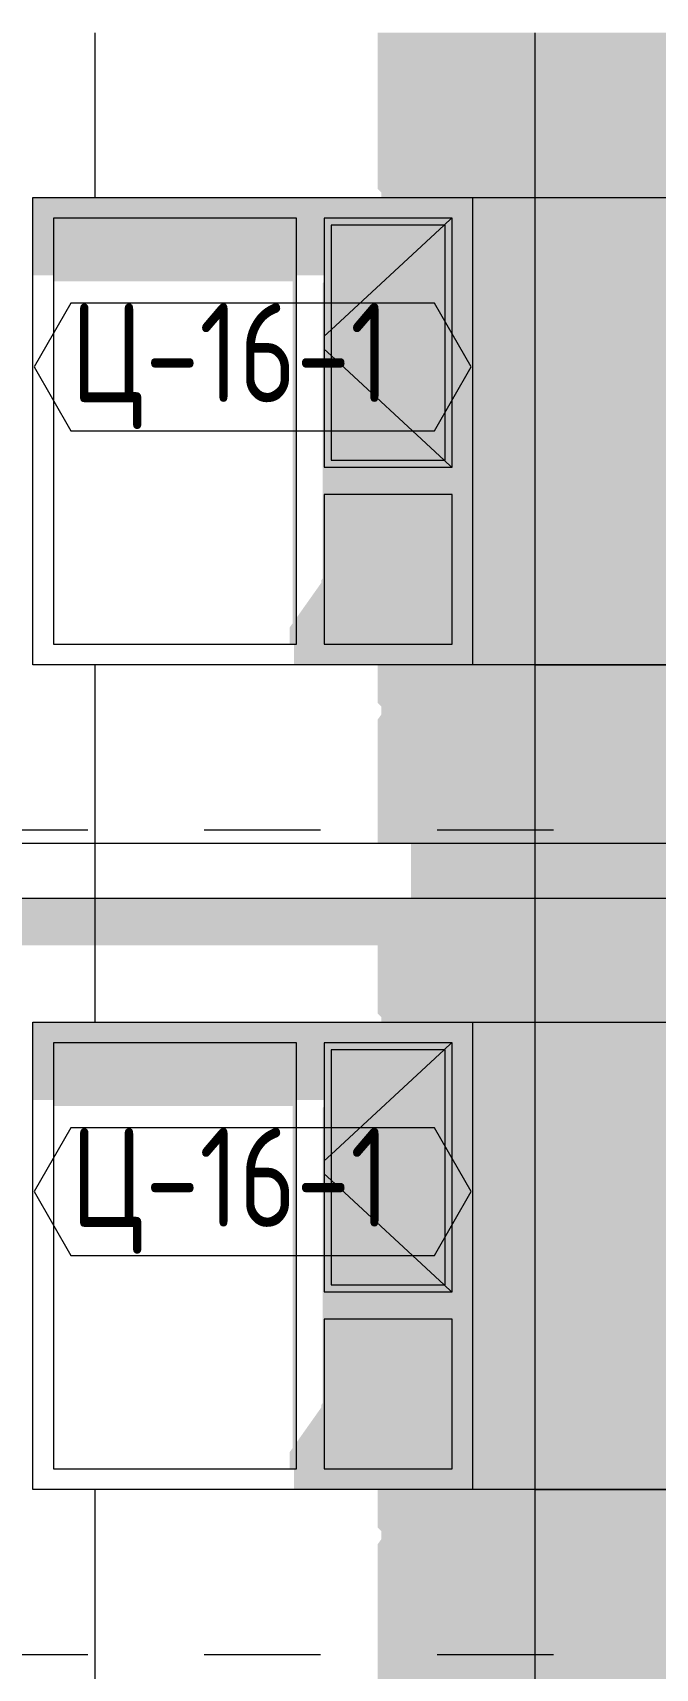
# Model space of a CAD drawing. Header units: millimetres. Extents: x 18162 to 7085488, y 72188 to 247925.
# Drawn here: x 5824309 to 5826573, y 142334 to 148284 of the extents above; entities that cross this region are included whole.
import ezdxf

# ---------------------------------------------------------------- set-up
doc = ezdxf.new("R2010")
doc.units = ezdxf.units.MM
doc.header["$MEASUREMENT"] = 0
doc.linetypes.add('Dashed', pattern=[423.333333, 211.666667, -211.666667])
doc.layers.add('Archicad Windows', color=7, linetype='Continuous')
doc.layers.add('Structural - Bearing', color=7, linetype='Continuous')
doc.styles.add('GENERATED_STYLE_3', font='', dxfattribs={"width": 0.8})
doc.styles.get('GENERATED_STYLE_3').set_extended_font_data('ISOCPEUR MON')
doc.dimstyles.new('GENERATED_STYLE__19', dxfattribs={"dimtxt": 440.00001, "dimasz": 228, "dimexe": 0.18, "dimexo": 31028.935828, "dimgap": 0, "dimtad": 1, "dimdec": 0, "dimzin": 0, "dimdsep": 46, "dimtxsty": 'GENERATED_STYLE_3', "dimblk": 'ARROWHEAD_2', "dimblk1": 'ARROWHEAD_2', "dimblk2": 'ARROWHEAD_2', "dimcen": 0.09, "dimclrd": 13, "dimclre": 13, "dimclrt": 13, "dimadec": 0, "dimazin": 0, "dimtfac": 1, "dimtdec": 4, "dimtmove": 0, "dimatfit": 3, "dimfxl": 1, "dimtolj": 1, "dimtzin": 0, "dimarcsym": 0})
doc.dimstyles.new('GENERATED_STYLE__21', dxfattribs={"dimtxt": 440.00001, "dimasz": 228, "dimexe": 0.18, "dimexo": 31149.347984, "dimgap": 0, "dimtad": 1, "dimdec": 0, "dimzin": 0, "dimdsep": 46, "dimtxsty": 'GENERATED_STYLE_3', "dimblk": 'ARROWHEAD_2', "dimblk1": 'ARROWHEAD_2', "dimblk2": 'ARROWHEAD_2', "dimcen": 0.09, "dimclrd": 13, "dimclre": 13, "dimclrt": 13, "dimadec": 0, "dimazin": 0, "dimtfac": 1, "dimtdec": 4, "dimtmove": 0, "dimatfit": 3, "dimfxl": 1, "dimtolj": 1, "dimtzin": 0, "dimarcsym": 0})
doc.dimstyles.new('GENERATED_STYLE__22', dxfattribs={"dimtxt": 440.00001, "dimasz": 228, "dimexe": 0.18, "dimexo": 32378.935859, "dimgap": 0, "dimtad": 1, "dimdec": 0, "dimzin": 0, "dimdsep": 46, "dimtxsty": 'GENERATED_STYLE_3', "dimblk": 'ARROWHEAD_2', "dimblk1": 'ARROWHEAD_2', "dimblk2": 'ARROWHEAD_2', "dimcen": 0.09, "dimclrd": 13, "dimclre": 13, "dimclrt": 13, "dimadec": 0, "dimazin": 0, "dimtfac": 1, "dimtdec": 4, "dimtmove": 0, "dimatfit": 3, "dimfxl": 1, "dimtolj": 1, "dimtzin": 0, "dimarcsym": 0})

# ---------------------------------------------------------------- blocks, each defined once
blk = doc.blocks.new('*X2407', base_point=(5785635.3, 106384.1))
at = {"layer": 'Structural - Bearing', "color": 8, "linetype": 'Continuous', "lineweight": 13}
for p, q in [((5824535.3, 145134.1), (5824535.3, 144684.1)), ((5826135.3, 145134.1), (5826135.3, 142984.1)), ((5825908.8, 144684.1), (5826135.3, 144684.1)), ((5826135.3, 144684.1), (5826846.4, 144684.1)), ((5824535.3, 142984.1), (5824535.3, 142384.1)), ((5826135.3, 142984.1), (5825908.8, 142984.1)), ((5826135.3, 142984.1), (5826846.4, 142984.1)), ((5826135.3, 142984.1), (5826135.3, 142384.1)), ((5826846.4, 142984.1), (5826135.3, 142984.1)), ((5824535.3, 142384.1), (5824535.3, 142284.1)), ((5826135.3, 142384.1), (5826135.3, 142284.1))]:
    blk.add_line(p, q, dxfattribs=at)
blk = doc.blocks.new('*X2417', base_point=(5785635.3, 106384.1))
at = {"layer": 'Structural - Bearing', "color": 8, "linetype": 'Continuous', "lineweight": 13}
for p, q in [((5821335.3, 145334.1), (5821335.3, 145134.1)), ((5822935.3, 145334.1), (5822935.3, 145134.1)), ((5824535.3, 145334.1), (5824535.3, 145134.1)), ((5826135.3, 145334.1), (5826135.3, 145134.1))]:
    blk.add_line(p, q, dxfattribs=at)
blk = doc.blocks.new('*X2422', base_point=(5785635.3, 106384.1))
at = {"layer": 'Structural - Bearing', "color": 8, "linetype": 'Continuous', "lineweight": 13}
for p, q in [((5824535.3, 148284.1), (5824535.3, 147684.1)), ((5826135.3, 148284.1), (5826135.3, 145984.1)), ((5825908.8, 147684.1), (5826135.3, 147684.1)), ((5826135.3, 147684.1), (5826846.4, 147684.1)), ((5824535.3, 145984.1), (5824535.3, 145384.1)), ((5826135.3, 145984.1), (5825908.8, 145984.1)), ((5826135.3, 145984.1), (5826846.4, 145984.1)), ((5826135.3, 145984.1), (5826135.3, 145384.1)), ((5826846.4, 145984.1), (5826135.3, 145984.1)), ((5824535.3, 145384.1), (5824535.3, 145334.1)), ((5826135.3, 145384.1), (5826135.3, 145334.1))]:
    blk.add_line(p, q, dxfattribs=at)
blk = doc.blocks.new('*D2616', base_point=(5785635.3, 106384.1))
at = {"color": 12, "linetype": 'Continuous', "lineweight": 35}
for p, q in [((5838328.4, 142420.7), (5838628.4, 142247.5)), ((5838328.4, 142220.7), (5838628.4, 142047.5))]:
    blk.add_line(p, q, dxfattribs=at)
at = {"color": 13, "linetype": 'Continuous', "lineweight": 13}
for p, q in [((5838703.4, 142334.1), (5837187.8, 142334.1)), ((5838478.4, 142134.1), (5838478.4, 142334.1)), ((5838703.4, 142134.1), (5837187.8, 142134.1))]:
    blk.add_line(p, q, dxfattribs=at)
blk = doc.blocks.new('ARROWHEAD_2')
at = {"color": 0, "linetype": 'Continuous', "lineweight": 0}
for p, q in [((-0.378, -0.655), (0.378, 0.655)), ((0, 0), (-1, 0))]:
    blk.add_line(p, q, dxfattribs=at)
blk = doc.blocks.new('*D2617', base_point=(5785635.3, 106384.1))
at = {"color": 12, "linetype": 'Continuous', "lineweight": 35}
for p, q in [((5838328.4, 145220.7), (5838628.4, 145047.5)), ((5838328.4, 142420.7), (5838628.4, 142247.5))]:
    blk.add_line(p, q, dxfattribs=at)
at = {"color": 13, "linetype": 'Continuous', "lineweight": 13}
for p, q in [((5838703.4, 145134.1), (5837187.8, 145134.1)), ((5838478.4, 142334.1), (5838478.4, 145134.1)), ((5838703.4, 142334.1), (5837187.8, 142334.1))]:
    blk.add_line(p, q, dxfattribs=at)
at = {"color": 13, "lineweight": 13, "char_height": 440, "attachment_point": 7, "rotation": 90, "style": 'GENERATED_STYLE_3'}
for s, insert in [('\\A1;{\\pql;\\fISOCPEUR MON|b0|i0|c0|p0;\\W0.800000;2,800}', (5838605.9, 143549.6)), ('\\A1;{\\pql;\\fISOCPEUR MON|b0|i0|c0|p0;\\W0.800000;200}', (5838518.1, 142420.8))]:
    blk.add_mtext(s, dxfattribs=dict(at, insert=insert))
blk = doc.blocks.new('*D2618', base_point=(5785635.3, 106384.1))
at = {"color": 12, "linetype": 'Continuous', "lineweight": 35}
for p, q in [((5838328.4, 145420.7), (5838628.4, 145247.5)), ((5838328.4, 145220.7), (5838628.4, 145047.5))]:
    blk.add_line(p, q, dxfattribs=at)
at = {"color": 13, "linetype": 'Continuous', "lineweight": 13}
for p, q in [((5838703.4, 145334.1), (5837187.8, 145334.1)), ((5838478.4, 145134.1), (5838478.4, 145334.1)), ((5838703.4, 145134.1), (5837187.8, 145134.1))]:
    blk.add_line(p, q, dxfattribs=at)
blk = doc.blocks.new('*D2619', base_point=(5785635.3, 106384.1))
at = {"color": 12, "linetype": 'Continuous', "lineweight": 35}
for p, q in [((5838328.4, 148220.7), (5838628.4, 148047.5)), ((5838328.4, 145420.7), (5838628.4, 145247.5))]:
    blk.add_line(p, q, dxfattribs=at)
at = {"color": 13, "linetype": 'Continuous', "lineweight": 13}
for p, q in [((5838703.4, 148134.1), (5837187.8, 148134.1)), ((5838478.4, 145334.1), (5838478.4, 148134.1)), ((5838703.4, 145334.1), (5837187.8, 145334.1))]:
    blk.add_line(p, q, dxfattribs=at)
at = {"color": 13, "lineweight": 13, "char_height": 440, "attachment_point": 7, "rotation": 90, "style": 'GENERATED_STYLE_3'}
for s, insert in [('\\A1;{\\pql;\\fISOCPEUR MON|b0|i0|c0|p0;\\W0.800000;2,800}', (5838605.9, 146549.6)), ('\\A1;{\\pql;\\fISOCPEUR MON|b0|i0|c0|p0;\\W0.800000;200}', (5838518.1, 145420.8))]:
    blk.add_mtext(s, dxfattribs=dict(at, insert=insert))
blk = doc.blocks.new('*D2620', base_point=(5785635.3, 106384.1))
at = {"color": 12, "linetype": 'Continuous', "lineweight": 35}
for p, q in [((5838328.4, 148420.7), (5838628.4, 148247.5)), ((5838328.4, 148220.7), (5838628.4, 148047.5))]:
    blk.add_line(p, q, dxfattribs=at)
at = {"color": 13, "linetype": 'Continuous', "lineweight": 13}
for p, q in [((5838703.4, 148334.1), (5837187.8, 148334.1)), ((5838478.4, 148134.1), (5838478.4, 148334.1)), ((5838703.4, 148134.1), (5837187.8, 148134.1))]:
    blk.add_line(p, q, dxfattribs=at)
blk = doc.blocks.new('*D2621', base_point=(5785635.3, 106384.1))
at = {"color": 12, "linetype": 'Continuous', "lineweight": 35}
for p, q in [((5838328.4, 151220.7), (5838628.4, 151047.5)), ((5838328.4, 148420.7), (5838628.4, 148247.5))]:
    blk.add_line(p, q, dxfattribs=at)
at = {"color": 13, "linetype": 'Continuous', "lineweight": 13}
for p, q in [((5838703.4, 151134.1), (5837187.8, 151134.1)), ((5838478.4, 148334.1), (5838478.4, 151134.1)), ((5838703.4, 148334.1), (5837187.8, 148334.1))]:
    blk.add_line(p, q, dxfattribs=at)
at = {"color": 13, "lineweight": 13, "char_height": 440, "attachment_point": 7, "rotation": 90, "style": 'GENERATED_STYLE_3'}
for s, insert in [('\\A1;{\\pql;\\fISOCPEUR MON|b0|i0|c0|p0;\\W0.800000;200}', (5838012.1, 150865.2)), ('\\A1;{\\pql;\\fISOCPEUR MON|b0|i0|c0|p0;\\W0.800000;2,800}', (5838605.9, 149549.6)), ('\\A1;{\\pql;\\fISOCPEUR MON|b0|i0|c0|p0;\\W0.800000;200}', (5838518.1, 148420.8))]:
    blk.add_mtext(s, dxfattribs=dict(at, insert=insert))
blk = doc.blocks.new('Label_175_3', base_point=(5825108.8, 143834.1))
at = {"color": 13, "linetype": 'Continuous', "lineweight": 13, "flags": 128}
blk.add_lwpolyline([(5824313.7, 144068.3), (5824447.8, 143836.1), (5825769.9, 143836.1), (5825904, 144068.3), (5825769.9, 144300.6), (5824447.8, 144300.6)], close=True, dxfattribs=at)
at = {"color": 13, "lineweight": 13, "insert": (5824447.8, 144299.9), "char_height": 360, "attachment_point": 1, "style": 'GENERATED_STYLE_3'}
blk.add_mtext('\\A1;{\\pql;\\pt0,253000;\\fISOCPEUR MON|b0|i0|c0|p0;\\W0.800000;Ц-16-1\\fISOCPEUR MON|b0|i0|c0|p0;\\W0.800000;\\A1{\\H.66x;\\S^  ;}\\fISOCPEUR MON|b0|i0|c0|p0;\\W0.800000;\\fISOCPEUR MON|b0|i0|c0|p0;\\W0.800000;\\A1{\\H.66x;\\S^  ;}\\fISOCPEUR MON|b0|i0|c0|p0;\\W0.800000; \\fISOCPEUR MON|b0|i0|c0|p0;\\W0.800000;\\fISOCPEUR MON|b0|i0|c0|p0;\\W0.800000;\\fISOCPEUR MON|b0|i0|c0|p0;\\W0.800000;\\fISOCPEUR MON|b0|i0|c0|p0;\\W0.800000;\\fISOCPEUR MON|b0|i0|c0|p0;\\W0.800000;\\fISOCPEUR MON|b0|i0|c0|p0;\\W0.800000;\\fISOCPEUR MON|b0|i0|c0|p0;\\W0.800000;\\fISOCPEUR MON|b0|i0|c0|p0;\\W0.800000;\\fISOCPEUR MON|b0|i0|c0|p0;\\W0.800000;\\fISOCPEUR MON|b0|i0|c0|p0;\\W0.800000;\\fISOCPEUR MON|b0|i0|c0|p0;\\W0.800000;\\fISOCPEUR MON|b0|i0|c0|p0;\\W0.800000;\\fISOCPEUR MON|b0|i0|c0|p0;\\W0.800000;\\fISOCPEUR MON|b0|i0|c0|p0;\\W0.800000;\\fISOCPEUR MON|b0|i0|c0|p0;\\W0.800000;\\fISOCPEUR MON|b0|i0|c0|p0;\\W0.800000;\\fISOCPEUR MON|b0|i0|c0|p0;\\W0.800000;\\fISOCPEUR MON|b0|i0|c0|p0;\\W0.800000;\\fISOCPEUR MON|b0|i0|c0|p0;\\W0.800000;\\fISOCPEUR MON|b0|i0|c0|p0;\\W0.800000;\\fISOCPEUR MON|b0|i0|c0|p0;\\W0.800000;\\fISOCPEUR MON|b0|i0|c0|p0;\\W0.800000;\\fISOCPEUR MON|b0|i0|c0|p0;\\W0.800000;\\fISOCPEUR MON|b0|i0|c0|p0;\\W0.800000;\\fISOCPEUR MON|b0|i0|c0|p0;\\W0.800000;\\fISOCPEUR MON|b0|i0|c0|p0;\\W0.800000;\\fISOCPEUR MON|b0|i0|c0|p0;\\W0.800000;\\fISOCPEUR MON|b0|i0|c0|p0;\\W0.800000;\\fISOCPEUR MON|b0|i0|c0|p0;\\W0.800000;\\fISOCPEUR MON|b0|i0|c0|p0;\\W0.800000;\\fISOCPEUR MON|b0|i0|c0|p0;\\W0.800000;\\fISOCPEUR MON|b0|i0|c0|p0;\\W0.800000;\\fISOCPEUR MON|b0|i0|c0|p0;\\W0.800000;\\fISOCPEUR MON|b0|i0|c0|p0;\\W0.800000;\\fISOCPEUR MON|b0|i0|c0|p0;\\W0.800000;\\fISOCPEUR MON|b0|i0|c0|p0;\\W0.800000;\\fISOCPEUR MON|b0|i0|c0|p0;\\W0.800000;\\fISOCPEUR MON|b0|i0|c0|p0;\\W0.800000;\\fISOCPEUR MON|b0|i0|c0|p0;\\W0.800000;\\fISOCPEUR MON|b0|i0|c0|p0;\\W0.800000;\\fISOCPEUR MON|b0|i0|c0|p0;\\W0.800000;\\fISOCPEUR MON|b0|i0|c0|p0;\\W0.800000;\\fISOCPEUR MON|b0|i0|c0|p0;\\W0.800000;}', dxfattribs=at)
blk = doc.blocks.new('Label_180_3', base_point=(5825108.8, 146834.1))
at = {"color": 13, "linetype": 'Continuous', "lineweight": 13, "flags": 128}
blk.add_lwpolyline([(5824313.7, 147068.3), (5824447.8, 146836.1), (5825769.9, 146836.1), (5825904, 147068.3), (5825769.9, 147300.6), (5824447.8, 147300.6)], close=True, dxfattribs=at)
at = {"color": 13, "lineweight": 13, "insert": (5824447.8, 147299.9), "char_height": 360, "attachment_point": 1, "style": 'GENERATED_STYLE_3'}
blk.add_mtext('\\A1;{\\pql;\\pt0,253000;\\fISOCPEUR MON|b0|i0|c0|p0;\\W0.800000;Ц-16-1\\fISOCPEUR MON|b0|i0|c0|p0;\\W0.800000;\\A1{\\H.66x;\\S^  ;}\\fISOCPEUR MON|b0|i0|c0|p0;\\W0.800000;\\fISOCPEUR MON|b0|i0|c0|p0;\\W0.800000;\\A1{\\H.66x;\\S^  ;}\\fISOCPEUR MON|b0|i0|c0|p0;\\W0.800000; \\fISOCPEUR MON|b0|i0|c0|p0;\\W0.800000;\\fISOCPEUR MON|b0|i0|c0|p0;\\W0.800000;\\fISOCPEUR MON|b0|i0|c0|p0;\\W0.800000;\\fISOCPEUR MON|b0|i0|c0|p0;\\W0.800000;\\fISOCPEUR MON|b0|i0|c0|p0;\\W0.800000;\\fISOCPEUR MON|b0|i0|c0|p0;\\W0.800000;\\fISOCPEUR MON|b0|i0|c0|p0;\\W0.800000;\\fISOCPEUR MON|b0|i0|c0|p0;\\W0.800000;\\fISOCPEUR MON|b0|i0|c0|p0;\\W0.800000;\\fISOCPEUR MON|b0|i0|c0|p0;\\W0.800000;\\fISOCPEUR MON|b0|i0|c0|p0;\\W0.800000;\\fISOCPEUR MON|b0|i0|c0|p0;\\W0.800000;\\fISOCPEUR MON|b0|i0|c0|p0;\\W0.800000;\\fISOCPEUR MON|b0|i0|c0|p0;\\W0.800000;\\fISOCPEUR MON|b0|i0|c0|p0;\\W0.800000;\\fISOCPEUR MON|b0|i0|c0|p0;\\W0.800000;\\fISOCPEUR MON|b0|i0|c0|p0;\\W0.800000;\\fISOCPEUR MON|b0|i0|c0|p0;\\W0.800000;\\fISOCPEUR MON|b0|i0|c0|p0;\\W0.800000;\\fISOCPEUR MON|b0|i0|c0|p0;\\W0.800000;\\fISOCPEUR MON|b0|i0|c0|p0;\\W0.800000;\\fISOCPEUR MON|b0|i0|c0|p0;\\W0.800000;\\fISOCPEUR MON|b0|i0|c0|p0;\\W0.800000;\\fISOCPEUR MON|b0|i0|c0|p0;\\W0.800000;\\fISOCPEUR MON|b0|i0|c0|p0;\\W0.800000;\\fISOCPEUR MON|b0|i0|c0|p0;\\W0.800000;\\fISOCPEUR MON|b0|i0|c0|p0;\\W0.800000;\\fISOCPEUR MON|b0|i0|c0|p0;\\W0.800000;\\fISOCPEUR MON|b0|i0|c0|p0;\\W0.800000;\\fISOCPEUR MON|b0|i0|c0|p0;\\W0.800000;\\fISOCPEUR MON|b0|i0|c0|p0;\\W0.800000;\\fISOCPEUR MON|b0|i0|c0|p0;\\W0.800000;\\fISOCPEUR MON|b0|i0|c0|p0;\\W0.800000;\\fISOCPEUR MON|b0|i0|c0|p0;\\W0.800000;\\fISOCPEUR MON|b0|i0|c0|p0;\\W0.800000;\\fISOCPEUR MON|b0|i0|c0|p0;\\W0.800000;\\fISOCPEUR MON|b0|i0|c0|p0;\\W0.800000;\\fISOCPEUR MON|b0|i0|c0|p0;\\W0.800000;\\fISOCPEUR MON|b0|i0|c0|p0;\\W0.800000;\\fISOCPEUR MON|b0|i0|c0|p0;\\W0.800000;\\fISOCPEUR MON|b0|i0|c0|p0;\\W0.800000;\\fISOCPEUR MON|b0|i0|c0|p0;\\W0.800000;\\fISOCPEUR MON|b0|i0|c0|p0;\\W0.800000;}', dxfattribs=at)

msp = doc.modelspace()

# ---------------------------------------------------------------- hatches: boundary and pattern name
at = {"layer": 'Archicad Windows', "linetype": 'Continuous', "lineweight": 0}
for points in [[(5825268.8, 147609.1), (5825368.8, 147609.1), (5825833.8, 147609.1), (5825908.8, 147609.1), (5825908.8, 147684.1), (5824308.8, 147684.1), (5824308.8, 147609.1), (5824383.8, 147609.1)], [(5824383.8, 147609.1), (5824308.8, 147609.1), (5824308.8, 147401.2), (5824383.8, 147401.2)], [(5824383.8, 147380), (5825253.8, 147380), (5825253.8, 146135), (5825243.8, 146120.8), (5825243.8, 146059.1), (5825268.8, 146059.1), (5825268.8, 147609.1), (5824383.8, 147609.1)], [(5825368.8, 147609.1), (5825268.8, 147609.1), (5825268.8, 147401.2), (5825368.8, 147401.2)], [(5825833.8, 147609.1), (5825368.8, 147609.1), (5825368.8, 147584.1), (5825393.8, 147584.1), (5825808.8, 147584.1), (5825833.8, 147584.1)], [(5825393.8, 147584.1), (5825368.8, 147584.1), (5825368.8, 146729.1), (5825393.8, 146729.1)], [(5825808.8, 146729.1), (5825808.8, 147584.1), (5825393.8, 147584.1), (5825393.8, 146729.1)], [(5825808.8, 146729.1), (5825833.8, 146729.1), (5825833.8, 147584.1), (5825808.8, 147584.1)], [(5825833.8, 146704.1), (5825833.8, 146604.1), (5825833.8, 146059.1), (5825908.8, 146059.1), (5825908.8, 147609.1), (5825833.8, 147609.1)], [(5825268.8, 146059.1), (5825368.8, 146059.1), (5825368.8, 147379.8), (5825363.8, 147372.7), (5825363.8, 146299.8), (5825358.8, 146292.7), (5825358.8, 146283.5), (5825268.8, 146156.2)], [(5825393.8, 146729.1), (5825368.8, 146729.1), (5825368.8, 146704.1), (5825833.8, 146704.1), (5825833.8, 146729.1), (5825808.8, 146729.1)], [(5825833.8, 146604.1), (5825833.8, 146704.1), (5825368.8, 146704.1), (5825368.8, 146604.1)], [(5825833.8, 146059.1), (5825833.8, 146604.1), (5825368.8, 146604.1), (5825368.8, 146059.1)], [(5825908.8, 146059.1), (5825258.8, 146059.1), (5825258.8, 145984.1), (5825908.8, 145984.1)], [(5825268.8, 144609.1), (5825368.8, 144609.1), (5825833.8, 144609.1), (5825908.8, 144609.1), (5825908.8, 144684.1), (5824308.8, 144684.1), (5824308.8, 144609.1), (5824383.8, 144609.1)], [(5824383.8, 144609.1), (5824308.8, 144609.1), (5824308.8, 144401.2), (5824383.8, 144401.2)], [(5825268.8, 144609.1), (5824383.8, 144609.1), (5824383.8, 144380), (5825253.8, 144380), (5825253.8, 143135), (5825243.8, 143120.8), (5825243.8, 143059.1), (5825268.8, 143059.1)], [(5825368.8, 144609.1), (5825268.8, 144609.1), (5825268.8, 144401.2), (5825368.8, 144401.2)], [(5825833.8, 144609.1), (5825368.8, 144609.1), (5825368.8, 144584.1), (5825393.8, 144584.1), (5825808.8, 144584.1), (5825833.8, 144584.1)], [(5825833.8, 143704.1), (5825833.8, 143604.1), (5825833.8, 143059.1), (5825908.8, 143059.1), (5825908.8, 144609.1), (5825833.8, 144609.1)], [(5825393.8, 144584.1), (5825368.8, 144584.1), (5825368.8, 143729.1), (5825393.8, 143729.1)], [(5825808.8, 143729.1), (5825808.8, 144584.1), (5825393.8, 144584.1), (5825393.8, 143729.1)], [(5825808.8, 143729.1), (5825833.8, 143729.1), (5825833.8, 144584.1), (5825808.8, 144584.1)], [(5825358.8, 143283.5), (5825268.8, 143156.2), (5825268.8, 143059.1), (5825368.8, 143059.1), (5825368.8, 144379.8), (5825363.8, 144372.7), (5825363.8, 143299.8), (5825358.8, 143292.7)], [(5825393.8, 143729.1), (5825368.8, 143729.1), (5825368.8, 143704.1), (5825833.8, 143704.1), (5825833.8, 143729.1), (5825808.8, 143729.1)], [(5825833.8, 143604.1), (5825833.8, 143704.1), (5825368.8, 143704.1), (5825368.8, 143604.1)], [(5825833.8, 143059.1), (5825833.8, 143604.1), (5825368.8, 143604.1), (5825368.8, 143059.1)], [(5825908.8, 143059.1), (5825258.8, 143059.1), (5825258.8, 142984.1), (5825908.8, 142984.1)]]:
    msp.add_hatch(color=49, dxfattribs=at).paths.add_polyline_path(points)
at = {"layer": 'Structural - Bearing', "linetype": 'Continuous', "lineweight": 0}
for points in [[(5825576.4, 145803.4), (5825563.8, 145785.6), (5825563.8, 145334.1), (5830044.7, 145334.1), (5830058.8, 145354.1), (5826858.8, 145354.1), (5826858.8, 145414.1), (5826846.4, 145414.1), (5826846.4, 148044.1), (5826858.8, 148044.1), (5826858.8, 148104.1), (5830058.8, 148104.1), (5830058.8, 148063.4), (5830108.8, 148134.1), (5826808.8, 148134.1), (5826808.8, 148284.1), (5825563.8, 148284.1), (5825563.8, 147715.6), (5825576.4, 147703), (5825576.4, 147684.1), (5825908.8, 147684.1), (5825908.8, 145984.1), (5825563.8, 145984.1), (5825563.8, 145845.6), (5825576.4, 145833)], [(5825684.1, 145134.1), (5826808.8, 145134.1), (5826808.8, 145334.1), (5825684.1, 145334.1)], [(5817058.8, 145104.1), (5820558.8, 145104.1), (5820558.8, 145044.1), (5820578.3, 145044.1), (5820578.3, 144964), (5825563.8, 144964), (5825563.8, 144715.6), (5825576.4, 144703), (5825576.4, 144684.1), (5825908.8, 144684.1), (5825908.8, 142984.1), (5825563.8, 142984.1), (5825563.8, 142845.6), (5825576.4, 142833), (5825576.4, 142803.4), (5825563.8, 142785.6), (5825563.8, 142284.1), (5826808.8, 142284.1), (5826808.8, 142334.1), (5830044.7, 142334.1), (5830058.8, 142354.1), (5826858.8, 142354.1), (5826858.8, 142414.1), (5826846.4, 142414.1), (5826846.4, 145044.1), (5826858.8, 145044.1), (5826858.8, 145104.1), (5830058.8, 145104.1), (5830058.8, 145044.1), (5830071.2, 145044.1), (5830071.2, 144964), (5832063.8, 144964), (5832063.8, 144715.6), (5832076.4, 144703), (5832076.4, 144684.1), (5832408.8, 144684.1), (5832408.8, 142984.1), (5832063.8, 142984.1), (5832063.8, 142845.6), (5832076.4, 142833), (5832076.4, 142803.4), (5832063.8, 142785.6), (5832063.8, 142284.1), (5833308.8, 142284.1), (5833308.8, 142334.1), (5836544.7, 142334.1), (5836558.8, 142354.1), (5833358.8, 142354.1), (5833358.8, 142414.1), (5833346.4, 142414.1), (5833346.4, 145044.1), (5833358.8, 145044.1), (5833358.8, 145104.1), (5836558.8, 145104.1), (5836558.8, 145044.1), (5836571.2, 145044.1), (5836571.2, 144964), (5836858.1, 144964), (5836858.8, 144964.9), (5836858.8, 145134.1), (5835838.8, 145134.1), (5822269.6, 145134.1), (5819816.7, 145134.1), (5817058.8, 145134.1)]]:
    msp.add_hatch(color=49, dxfattribs=at).paths.add_polyline_path(points)

# ---------------------------------------------------------------- linework, layer by layer
at = {"color": 8, "linetype": 'Dashed', "lineweight": 13, "ltscale": 2}
for p, q in [((5800379.4, 145384.1), (5841359.8, 145384.1)), ((5800379.4, 142384.1), (5841359.8, 142384.1))]:
    msp.add_line(p, q, dxfattribs=at)
at = {"layer": 'Archicad Windows', "color": 7, "linetype": 'Continuous', "lineweight": 13}
for p, q in [((5824308.8, 147684.1), (5825908.8, 147684.1)), ((5824308.8, 145984.1), (5824308.8, 147684.1)), ((5825908.8, 147684.1), (5825908.8, 145984.1)), ((5825908.8, 145984.1), (5824308.8, 145984.1)), ((5824308.8, 142984.1), (5824308.8, 144684.1)), ((5824308.8, 144684.1), (5825908.8, 144684.1)), ((5825908.8, 144684.1), (5825908.8, 142984.1)), ((5825908.8, 142984.1), (5824308.8, 142984.1))]:
    msp.add_line(p, q, dxfattribs=at)
at = {"layer": 'Archicad Windows', "color": 7, "linetype": 'Continuous', "lineweight": 9}
for p, q in [((5824383.8, 147609.1), (5824383.8, 146059.1)), ((5825268.8, 147609.1), (5824383.8, 147609.1)), ((5825268.8, 146059.1), (5825268.8, 147609.1)), ((5825368.8, 147609.1), (5825368.8, 146704.1)), ((5825833.8, 147609.1), (5825368.8, 147609.1)), ((5825393.8, 147584.1), (5825393.8, 146729.1)), ((5825808.8, 147584.1), (5825393.8, 147584.1)), ((5825804.9, 147584.1), (5825393.8, 147202.9)), ((5825831.9, 147609.1), (5825804.9, 147584.1)), ((5825808.8, 146729.1), (5825808.8, 147584.1)), ((5825833.8, 146704.1), (5825833.8, 147609.1)), ((5825393.8, 147202.9), (5825368.8, 147179.7)), ((5825393.8, 147110.2), (5825368.8, 147133.4)), ((5825804.9, 146729.1), (5825393.8, 147110.2)), ((5825393.8, 146729.1), (5825808.8, 146729.1)), ((5825831.9, 146704.1), (5825804.9, 146729.1)), ((5825368.8, 146704.1), (5825833.8, 146704.1)), ((5825368.8, 146604.1), (5825368.8, 146059.1)), ((5825833.8, 146604.1), (5825368.8, 146604.1)), ((5825833.8, 146059.1), (5825833.8, 146604.1)), ((5824383.8, 146059.1), (5825268.8, 146059.1)), ((5825368.8, 146059.1), (5825833.8, 146059.1)), ((5824383.8, 144609.1), (5824383.8, 143059.1)), ((5825268.8, 144609.1), (5824383.8, 144609.1)), ((5825268.8, 143059.1), (5825268.8, 144609.1)), ((5825368.8, 144609.1), (5825368.8, 143704.1)), ((5825833.8, 144609.1), (5825368.8, 144609.1)), ((5825831.9, 144609.1), (5825804.9, 144584.1)), ((5825833.8, 143704.1), (5825833.8, 144609.1)), ((5825393.8, 144584.1), (5825393.8, 143729.1)), ((5825808.8, 144584.1), (5825393.8, 144584.1)), ((5825804.9, 144584.1), (5825393.8, 144202.9)), ((5825808.8, 143729.1), (5825808.8, 144584.1)), ((5825393.8, 144202.9), (5825368.8, 144179.7)), ((5825393.8, 144110.2), (5825368.8, 144133.4)), ((5825804.9, 143729.1), (5825393.8, 144110.2)), ((5825368.8, 143704.1), (5825833.8, 143704.1)), ((5825393.8, 143729.1), (5825808.8, 143729.1)), ((5825831.9, 143704.1), (5825804.9, 143729.1)), ((5825368.8, 143604.1), (5825368.8, 143059.1)), ((5825833.8, 143604.1), (5825368.8, 143604.1)), ((5825833.8, 143059.1), (5825833.8, 143604.1)), ((5824383.8, 143059.1), (5825268.8, 143059.1)), ((5825368.8, 143059.1), (5825833.8, 143059.1))]:
    msp.add_line(p, q, dxfattribs=at)
at = {"layer": 'Structural - Bearing', "color": 7, "linetype": 'Continuous', "lineweight": 13}
for p, q in [((5826808.8, 145334.1), (5820608.8, 145334.1)), ((5826808.8, 145134.1), (5820608.8, 145134.1))]:
    msp.add_line(p, q, dxfattribs=at)

# ---------------------------------------------------------------- block references
at = {"color": 12, "linetype": 'Continuous', "lineweight": 13}
for name, p in [('Label_180_3', (5825108.8, 146834.1)), ('Label_175_3', (5825108.8, 143834.1))]:
    msp.add_blockref(name, p, dxfattribs=at)
at = {"layer": 'Structural - Bearing', "lineweight": 0}
for name in ['*X2422', '*X2417', '*X2407']:
    msp.add_blockref(name, (5785635.3, 106384.1), dxfattribs=at)

# ---------------------------------------------------------------- dimensions: what is measured, and where the dimension line sits
at = {"color": 13, "linetype": 'Continuous', "lineweight": 13}
for base, p1, p2, dimstyle, picture, middle in [((5838478.4, 151134.1), (5805483.8, 148334.1), (5804808.8, 151134.1), 'GENERATED_STYLE__22', '*D2621', (5838170.4, 150286.7)), ((5838478.4, 148334.1), (5805483.8, 148134.1), (5805483.8, 148334.1), 'GENERATED_STYLE__19', '*D2620', (5838170.4, 148923)), ((5838478.4, 148134.1), (5805423.6, 145334.1), (5805483.8, 148134.1), 'GENERATED_STYLE__19', '*D2619', (5838170.4, 147286.7)), ((5838478.4, 145334.1), (5805423.6, 145134.1), (5805423.6, 145334.1), 'GENERATED_STYLE__21', '*D2618', (5838170.4, 145923)), ((5838478.4, 145134.1), (5805483.8, 142334.1), (5805423.6, 145134.1), 'GENERATED_STYLE__21', '*D2617', (5838170.4, 144286.7)), ((5838478.4, 142334.1), (5805483.8, 142134.1), (5805483.8, 142334.1), 'GENERATED_STYLE__19', '*D2616', (5838170.4, 142923))]:
    dim = msp.add_linear_dim(base=base, p1=p1, p2=p2, angle=90, dimstyle=dimstyle, dxfattribs=at)
    dim.commit()
    dim.dimension.update_dxf_attribs({"geometry": picture, "text_midpoint": middle, "dimtype": 160, "text_rotation": 90})

doc.saveas('drawing.dxf')
